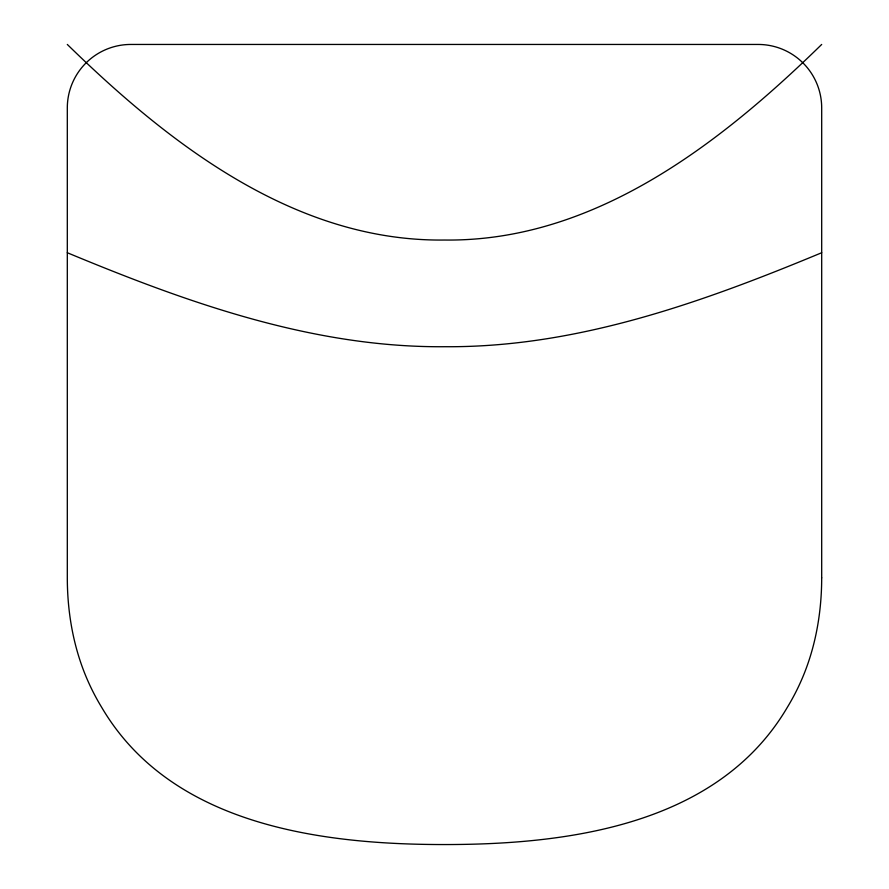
<?xml version="1.0" encoding="UTF-8"?>
<svg xmlns="http://www.w3.org/2000/svg" width="889" height="889" viewBox="0 0 889 889"><rect width="100%" height="100%" fill="white"/><g stroke="black" fill="none" stroke-linecap="round" stroke-linejoin="round"><path stroke-width="1.33" d="M821.692 44.45C720.068 143.696 594.063 241.919 444.5 240.03C294.937 241.919 168.932 143.696 67.308 44.45M821.692 252.732C702.166 302.393 576.35 347.655 445.122 346.71C313.461 347.932 187.201 302.56 67.308 252.732M821.692 577.85C821.658 609.921 816.491 642.125 804.801 672.062A228.595 228.595 0 0 1 787.21 707.533C717.956 825.059 568.46 844.594 444.5 844.55C320.54 844.594 171.044 825.059 101.79 707.533A228.595 228.595 0 0 1 84.199 672.062C72.52 642.125 67.342 609.921 67.308 577.85L67.308 107.947A63.497 63.497 0 0 1 130.805 44.45L758.195 44.45A63.497 63.497 0 0 1 821.692 107.947L821.692 577.85"/></g></svg>
